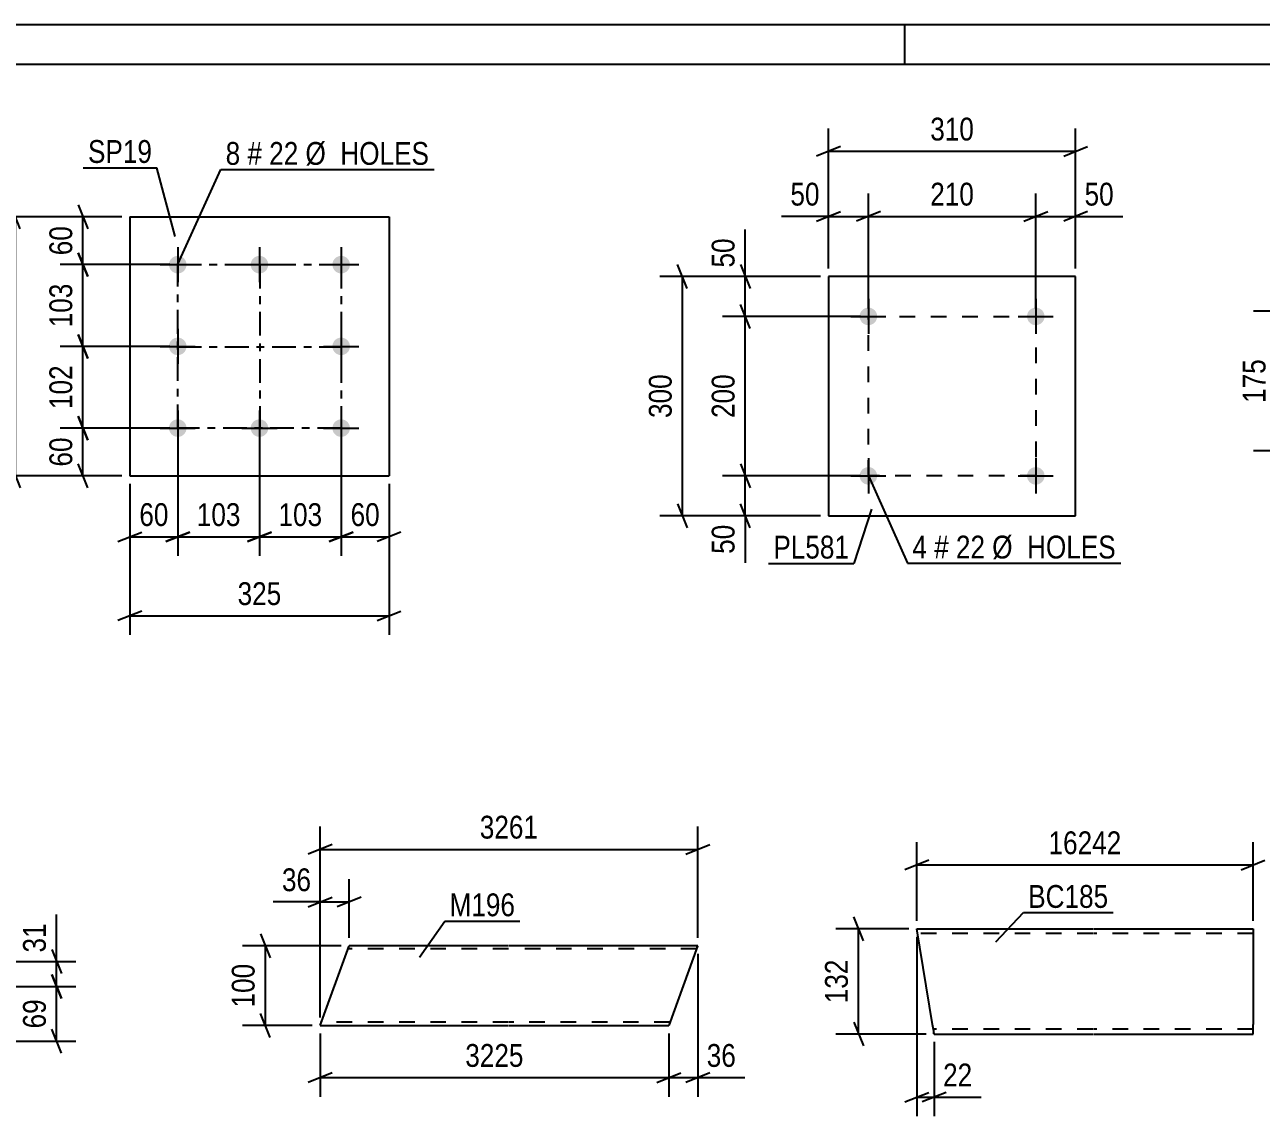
# Model space of a CAD drawing. Header units: millimetres. Extents: x 0 to 1766, y 0 to 560.
# Drawn here: x 99.6 to 254.7, y 160.1 to 297 of the extents above; entities that cross this region are included whole.
import ezdxf

# ---------------------------------------------------------------- set-up
doc = ezdxf.new("R2010")
doc.units = ezdxf.units.MM
doc.linetypes.add('DXK_LINE_DOT2', pattern=[3.9198, 1.9599, -1.9599])
doc.linetypes.add('DXK_LINE_DOT3', pattern=[5.9187, 2.979, -0.9799, 0.9799, -0.9799])
doc.styles.add('Arial Narrow', font='ARIALN.TTF', dxfattribs={"height": 0.2})

# ---------------------------------------------------------------- blocks, each defined once
blk = doc.blocks.new('Unknown-814185401-1133 - 13088')
at = {"color": 5, "linetype": 'Continuous'}
for p, q in [((420, 297), (0, 297)), ((210, 292), (210, 297)), ((415, 292), (5, 292))]:
    blk.add_line(p, q, dxfattribs=at)
blk = doc.blocks.new('Part-814185401-5539 - 5533')
at = {"color": 2, "linetype": 'Continuous'}
for p, q in [((136.62, 171.49), (140.26, 181.49)), ((160.26, 181.49), (140.26, 181.49)), ((184, 181.49), (160.36, 181.49)), ((183.98, 181.43), (180.36, 171.49)), ((184, 181.49), (183.98, 181.43)), ((136.62, 171.49), (160.26, 171.49)), ((160.36, 171.49), (180.36, 171.49))]:
    blk.add_line(p, q, dxfattribs=at)
at = {"color": 7, "linetype": 'DXK_LINE_DOT2'}
for p, q in [((160.26, 181.09), (140.12, 181.09)), ((183.86, 181.09), (160.36, 181.09)), ((183.92, 181.25), (184, 181.49)), ((136.78, 171.92), (136.77, 171.89)), ((136.77, 171.89), (136.78, 171.92)), ((160.26, 171.89), (136.77, 171.89)), ((136.78, 171.92), (136.8, 171.98)), ((136.8, 171.98), (136.78, 171.92)), ((180.51, 171.89), (160.36, 171.89))]:
    blk.add_line(p, q, dxfattribs=at)
blk = doc.blocks.new('Part-814185401-13540 - 13539')
at = {"color": 2, "linetype": 'Continuous'}
for p, q in [((211.49, 183.62), (233.56, 183.62)), ((213.46, 171.62), (211.49, 183.62)), ((233.66, 183.62), (253.66, 183.62)), ((253.66, 183.62), (253.66, 183.53)), ((253.66, 183.53), (253.66, 182.88)), ((253.66, 182.88), (253.66, 171.62)), ((213.6, 170.77), (213.46, 171.62)), ((213.64, 170.51), (213.6, 170.77)), ((253.66, 170.42), (253.66, 171.62)), ((213.66, 170.42), (213.64, 170.51)), ((213.66, 170.42), (233.56, 170.42)), ((233.66, 170.42), (253.66, 170.42))]:
    blk.add_line(p, q, dxfattribs=at)
at = {"color": 7, "linetype": 'DXK_LINE_DOT2'}
for p, q in [((253.66, 183.27), (253.66, 182.88)), ((233.56, 183.02), (211.59, 183.02)), ((253.66, 183.02), (233.66, 183.02)), ((233.56, 171.02), (213.56, 171.02)), ((213.66, 170.42), (213.6, 170.77)), ((253.66, 171.02), (233.66, 171.02)), ((253.66, 170.51), (253.66, 170.77)), ((253.66, 170.42), (253.66, 170.51))]:
    blk.add_line(p, q, dxfattribs=at)
blk = doc.blocks.new('Bolt-814185401-5640 - 5606')
at = {"linetype": 'Continuous'}
for points in [[(118.77, 268.01, -1), (118.77, 265.81, -1)], [(129.02, 268.01, -1), (129.02, 265.81, -1)], [(139.27, 268.01, -1), (139.27, 265.81, -1)], [(118.77, 257.76, -1), (118.77, 255.56, -1)], [(139.27, 257.76, -1), (139.27, 255.56, -1)], [(118.77, 247.51, -1), (118.77, 245.31, -1)], [(129.02, 247.51, -1), (129.02, 245.31, -1)], [(139.27, 247.51, -1), (139.27, 245.31, -1)]]:
    blk.add_hatch(color=1, dxfattribs=at).paths.add_polyline_path(points)
at = {"color": 1, "linetype": 'Continuous'}
for p, q in [((118.77, 269.11), (118.77, 264.71)), ((129.02, 269.11), (129.02, 264.71)), ((139.27, 269.11), (139.27, 264.71)), ((116.57, 266.91), (120.97, 266.91)), ((126.82, 266.91), (131.22, 266.91)), ((137.07, 266.91), (141.47, 266.91)), ((118.77, 258.86), (118.77, 254.46)), ((139.27, 258.86), (139.27, 254.46)), ((116.57, 256.66), (120.97, 256.66)), ((137.07, 256.66), (141.47, 256.66)), ((118.77, 248.61), (118.77, 244.21)), ((129.02, 248.61), (129.02, 244.21)), ((139.27, 248.61), (139.27, 244.21)), ((116.57, 246.41), (120.97, 246.41)), ((126.82, 246.41), (131.22, 246.41)), ((137.07, 246.41), (141.47, 246.41))]:
    blk.add_line(p, q, dxfattribs=at)
blk = doc.blocks.new('Part-814185401-5645 - 5606')
at = {"color": 2, "linetype": 'Continuous'}
for p, q in [((112.77, 272.91), (112.77, 240.41)), ((112.77, 272.91), (145.27, 272.91)), ((145.27, 272.91), (145.27, 240.41)), ((112.77, 240.41), (145.27, 240.41))]:
    blk.add_line(p, q, dxfattribs=at)
blk = doc.blocks.new('Part-814185401-6541 - 6535')
at = {"color": 2, "linetype": 'Continuous'}
for p, q in [((231.41, 265.42), (200.41, 265.42)), ((200.41, 265.42), (200.41, 235.42)), ((231.41, 235.42), (231.41, 265.42)), ((200.41, 235.42), (231.41, 235.42))]:
    blk.add_line(p, q, dxfattribs=at)
blk = doc.blocks.new('Bolt-814185401-6574 - 6535')
at = {"linetype": 'Continuous'}
for points in [[(206.51, 240.42, -1), (204.31, 240.42, -1)], [(227.51, 240.42, -1), (225.31, 240.42, -1)]]:
    blk.add_hatch(color=1, dxfattribs=at).paths.add_polyline_path(points)
at = {"color": 1, "linetype": 'Continuous'}
for p, q in [((205.41, 242.62), (205.41, 238.22)), ((226.41, 242.62), (226.41, 238.22)), ((203.21, 240.42), (207.61, 240.42)), ((224.21, 240.42), (228.61, 240.42))]:
    blk.add_line(p, q, dxfattribs=at)
blk = doc.blocks.new('Bolt-814185401-6579 - 6535')
at = {"linetype": 'Continuous'}
for points in [[(206.51, 260.42, -1), (204.31, 260.42, -1)], [(227.51, 260.42, -1), (225.31, 260.42, -1)]]:
    blk.add_hatch(color=1, dxfattribs=at).paths.add_polyline_path(points)
at = {"color": 1, "linetype": 'Continuous'}
for p, q in [((205.41, 262.62), (205.41, 258.22)), ((226.41, 262.62), (226.41, 258.22)), ((203.21, 260.42), (207.61, 260.42)), ((224.21, 260.42), (228.61, 260.42))]:
    blk.add_line(p, q, dxfattribs=at)
blk = doc.blocks.new('Rectangle-814185401-5732 - 5606')
at = {"color": 1, "linetype": 'DXK_LINE_DOT3'}
blk.add_lwpolyline([(118.77, 266.91), (139.27, 266.91), (139.27, 246.41), (118.77, 246.41), (118.77, 266.91)], close=True, dxfattribs=at)
blk = doc.blocks.new('Rectangle-814185401-6688 - 6535')
at = {"color": 1, "linetype": 'DXK_LINE_DOT2'}
blk.add_lwpolyline([(205.41, 260.42), (226.41, 260.42), (226.41, 240.42), (205.41, 240.42), (205.41, 260.42)], close=True, dxfattribs=at)
blk = doc.blocks.new('Line-814185401-5718 - 5606')
at = {"color": 1, "linetype": 'DXK_LINE_DOT3'}
blk.add_line((129.07, 266.91), (129.07, 246.41), dxfattribs=at)
blk = doc.blocks.new('Line-814185401-5725 - 5606')
at = {"color": 1, "linetype": 'DXK_LINE_DOT3'}
blk.add_line((118.77, 256.61), (139.27, 256.61), dxfattribs=at)
blk = doc.blocks.new('StraightDimension-814185401-5591 - 5533')
at = {"color": 7, "linetype": 'Continuous'}
for p, q in [((129.16, 182.99), (130.36, 179.99)), ((139.26, 181.49), (126.91, 181.49)), ((129.76, 171.49), (129.76, 181.49)), ((130.36, 169.99), (129.16, 172.99)), ((135.62, 171.49), (126.91, 171.49))]:
    blk.add_line(p, q, dxfattribs=at)
at = {"color": 0}
blk.add_wipeout([(129.01, 179.83), (124.81, 179.83), (124.81, 173.15), (129.01, 173.15)], dxfattribs=at)
at = {"color": 3, "style": 'Arial Narrow'}
blk.add_text('100', height=2.863, rotation=90.0002, dxfattribs=at).set_placement((128.41, 173.75))
blk = doc.blocks.new('StraightDimension-814185401-5567 - 5533')
at = {"color": 7, "linetype": 'Continuous'}
for p, q in [((136.62, 172.49), (136.62, 189.83)), ((140.26, 182.49), (140.26, 189.83)), ((135.12, 186.38), (138.12, 187.58)), ((136.62, 186.98), (140.26, 186.98)), ((141.76, 187.58), (138.76, 186.38))]:
    blk.add_line(p, q, dxfattribs=at)
at = {"color": 0}
blk.add_wipeout([(136.1, 187.73), (136.1, 191.93), (131.24, 191.93), (131.24, 187.73)], dxfattribs=at)
at = {"color": 7, "linetype": 'Continuous'}
blk.add_line((136.62, 186.98), (130.72, 186.98), dxfattribs=at)
blk.add_line((136.62, 186.98), (130.72, 186.98), dxfattribs=at)
at = {"color": 3, "style": 'Arial Narrow'}
blk.add_text('36', height=2.863, dxfattribs=at).set_placement((131.84, 188.33))
blk = doc.blocks.new('StraightDimension-814185401-5542 - 5533')
at = {"color": 7, "linetype": 'Continuous'}
for p, q in [((184, 180.49), (184, 162.55)), ((180.36, 170.49), (180.36, 162.55)), ((178.86, 164.35), (181.86, 165.55)), ((180.36, 164.95), (184, 164.95)), ((185.5, 165.55), (182.5, 164.35))]:
    blk.add_line(p, q, dxfattribs=at)
at = {"color": 0}
blk.add_wipeout([(189.38, 165.7), (189.38, 169.9), (184.53, 169.9), (184.53, 165.7)], dxfattribs=at)
at = {"color": 7, "linetype": 'Continuous'}
blk.add_line((184, 164.95), (189.91, 164.95), dxfattribs=at)
blk.add_line((184, 164.95), (189.91, 164.95), dxfattribs=at)
at = {"color": 3, "style": 'Arial Narrow'}
blk.add_text('36', height=2.863, dxfattribs=at).set_placement((185.13, 166.3))
blk = doc.blocks.new('StraightDimension-814185401-5554 - 5533')
at = {"color": 7, "linetype": 'Continuous'}
for p, q in [((136.62, 170.49), (136.62, 162.55)), ((180.36, 170.49), (180.36, 162.55)), ((138.12, 165.55), (135.12, 164.35)), ((136.62, 164.95), (180.36, 164.95)), ((178.86, 164.35), (181.86, 165.55))]:
    blk.add_line(p, q, dxfattribs=at)
at = {"color": 0}
blk.add_wipeout([(162.75, 165.7), (162.75, 169.9), (154.24, 169.9), (154.24, 165.7)], dxfattribs=at)
at = {"color": 3, "style": 'Arial Narrow'}
blk.add_text('3225', height=2.863, dxfattribs=at).set_placement((154.84, 166.3))
blk = doc.blocks.new('StraightDimension-814185401-5580 - 5533')
at = {"color": 7, "linetype": 'Continuous'}
for p, q in [((136.62, 172.49), (136.62, 196.43)), ((184, 182.49), (184, 196.43)), ((138.12, 194.18), (135.12, 192.98)), ((182.5, 192.98), (185.5, 194.18)), ((136.62, 193.58), (184, 193.58))]:
    blk.add_line(p, q, dxfattribs=at)
at = {"color": 0}
blk.add_wipeout([(164.57, 194.33), (164.57, 198.53), (156.06, 198.53), (156.06, 194.33)], dxfattribs=at)
at = {"color": 3, "style": 'Arial Narrow'}
blk.add_text('3261', height=2.863, dxfattribs=at).set_placement((156.66, 194.93))
blk = doc.blocks.new('StraightDimension-814185401-6343 - 6264')
at = {"color": 7, "linetype": 'Continuous'}
for p, q in [((102.97, 177.87), (104.17, 174.87)), ((92.31, 176.37), (105.97, 176.37)), ((103.57, 169.52), (103.57, 176.37)), ((104.17, 168.02), (102.97, 171.02)), ((83.31, 169.52), (105.97, 169.52))]:
    blk.add_line(p, q, dxfattribs=at)
at = {"color": 0}
blk.add_wipeout([(102.82, 175.37), (98.62, 175.37), (98.62, 170.52), (102.82, 170.52)], dxfattribs=at)
at = {"color": 3, "style": 'Arial Narrow'}
blk.add_text('69', height=2.863, rotation=90.0002, dxfattribs=at).set_placement((102.22, 171.12))
blk = doc.blocks.new('StraightDimension-814185401-6368 - 6264')
at = {"color": 7, "linetype": 'Continuous'}
for p, q in [((102.97, 181.02), (104.17, 178.02)), ((91.33, 179.52), (105.97, 179.52)), ((103.57, 176.37), (103.57, 179.52)), ((104.17, 174.87), (102.97, 177.87)), ((92.31, 176.37), (105.97, 176.37))]:
    blk.add_line(p, q, dxfattribs=at)
at = {"color": 0}
blk.add_wipeout([(102.82, 184.9), (98.62, 184.9), (98.62, 180.04), (102.82, 180.04)], dxfattribs=at)
at = {"color": 7, "linetype": 'Continuous'}
blk.add_line((103.57, 179.52), (103.57, 185.42), dxfattribs=at)
blk.add_line((103.57, 179.52), (103.57, 185.42), dxfattribs=at)
at = {"color": 3, "style": 'Arial Narrow'}
blk.add_text('31', height=2.863, rotation=90.0002, dxfattribs=at).set_placement((102.22, 180.64))
blk = doc.blocks.new('StraightDimension-814185401-6920 - 6858')
at = {"color": 7, "linetype": 'Continuous'}
for p, q in [((257.18, 259.57), (255.98, 262.57)), ((278.57, 261.07), (253.73, 261.07)), ((256.58, 243.55), (256.58, 261.07)), ((270.85, 243.55), (253.73, 243.55)), ((255.98, 245.05), (257.18, 242.05))]:
    blk.add_line(p, q, dxfattribs=at)
at = {"color": 0}
blk.add_wipeout([(255.83, 255.66), (251.63, 255.66), (251.63, 248.97), (255.83, 248.97)], dxfattribs=at)
at = {"color": 3, "style": 'Arial Narrow'}
blk.add_text('175', height=2.863, rotation=90.0002, dxfattribs=at).set_placement((255.23, 249.57))
blk = doc.blocks.new('StraightDimension-814185401-13571 - 13539')
at = {"color": 7, "linetype": 'Continuous'}
for p, q in [((204.78, 182.12), (203.58, 185.12)), ((210.49, 183.62), (201.33, 183.62)), ((204.18, 170.42), (204.18, 183.62)), ((203.58, 171.92), (204.78, 168.92)), ((212.66, 170.42), (201.33, 170.42))]:
    blk.add_line(p, q, dxfattribs=at)
at = {"color": 0}
blk.add_wipeout([(203.43, 180.36), (199.23, 180.36), (199.23, 173.68), (203.43, 173.68)], dxfattribs=at)
at = {"color": 3, "style": 'Arial Narrow'}
blk.add_text('132', height=2.863, rotation=90.0002, dxfattribs=at).set_placement((202.83, 174.28))
blk = doc.blocks.new('StraightDimension-814185401-13547 - 13539')
at = {"color": 7, "linetype": 'Continuous'}
for p, q in [((211.49, 184.62), (211.49, 194.47)), ((253.66, 184.62), (253.66, 194.47)), ((212.99, 192.22), (209.99, 191.02)), ((211.49, 191.62), (253.66, 191.62)), ((252.16, 191.02), (255.16, 192.22))]:
    blk.add_line(p, q, dxfattribs=at)
at = {"color": 0}
blk.add_wipeout([(237.75, 192.37), (237.75, 196.57), (227.41, 196.57), (227.41, 192.37)], dxfattribs=at)
at = {"color": 3, "style": 'Arial Narrow'}
blk.add_text('16242', height=2.863, dxfattribs=at).set_placement((228.01, 192.97))
blk = doc.blocks.new('StraightDimension-814185401-13558 - 13539')
at = {"color": 7, "linetype": 'Continuous'}
for p, q in [((211.49, 182.62), (211.49, 160.1)), ((213.66, 169.42), (213.66, 160.1)), ((209.99, 161.9), (212.99, 163.1)), ((215.16, 163.1), (212.16, 161.9)), ((211.49, 162.5), (213.66, 162.5))]:
    blk.add_line(p, q, dxfattribs=at)
at = {"color": 0}
blk.add_wipeout([(219.04, 163.25), (219.04, 167.45), (214.18, 167.45), (214.18, 163.25)], dxfattribs=at)
at = {"color": 7, "linetype": 'Continuous'}
blk.add_line((213.66, 162.5), (219.56, 162.5), dxfattribs=at)
blk.add_line((213.66, 162.5), (219.56, 162.5), dxfattribs=at)
at = {"color": 3, "style": 'Arial Narrow'}
blk.add_text('22', height=2.863, dxfattribs=at).set_placement((214.78, 163.85))
blk = doc.blocks.new('StraightDimension-814185401-5694 - 5606')
at = {"color": 7, "linetype": 'Continuous'}
for p, q in [((106.28, 247.91), (107.48, 244.91)), ((117.77, 246.41), (104.03, 246.41)), ((106.88, 240.41), (106.88, 246.41)), ((107.48, 238.91), (106.28, 241.91)), ((111.77, 240.41), (104.03, 240.41))]:
    blk.add_line(p, q, dxfattribs=at)
at = {"color": 0}
blk.add_wipeout([(106.13, 245.84), (101.93, 245.84), (101.93, 240.99), (106.13, 240.99)], dxfattribs=at)
at = {"color": 3, "style": 'Arial Narrow'}
blk.add_text('60', height=2.863, rotation=90.0002, dxfattribs=at).set_placement((105.53, 241.59))
blk = doc.blocks.new('StraightDimension-814185401-5668 - 5606')
at = {"color": 7, "linetype": 'Continuous'}
for p, q in [((139.27, 245.41), (139.27, 230.38)), ((145.27, 239.41), (145.27, 230.38)), ((137.77, 232.18), (140.77, 233.38)), ((139.27, 232.78), (145.27, 232.78)), ((146.77, 233.38), (143.77, 232.18))]:
    blk.add_line(p, q, dxfattribs=at)
at = {"color": 0}
blk.add_wipeout([(144.7, 233.53), (144.7, 237.73), (139.85, 237.73), (139.85, 233.53)], dxfattribs=at)
at = {"color": 3, "style": 'Arial Narrow'}
blk.add_text('60', height=2.863, dxfattribs=at).set_placement((140.45, 234.13))
blk = doc.blocks.new('StraightDimension-814185401-5704 - 5606')
at = {"color": 7, "linetype": 'Continuous'}
for p, q in [((106.28, 274.41), (107.48, 271.41)), ((111.77, 272.91), (104.03, 272.91)), ((106.88, 266.91), (106.88, 272.91)), ((107.48, 265.41), (106.28, 268.41)), ((117.77, 266.91), (104.03, 266.91))]:
    blk.add_line(p, q, dxfattribs=at)
at = {"color": 0}
blk.add_wipeout([(106.13, 272.34), (101.93, 272.34), (101.93, 267.49), (106.13, 267.49)], dxfattribs=at)
at = {"color": 3, "style": 'Arial Narrow'}
blk.add_text('60', height=2.863, rotation=90.0002, dxfattribs=at).set_placement((105.53, 268.09))
blk = doc.blocks.new('StraightDimension-814185401-5647 - 5606')
at = {"color": 7, "linetype": 'Continuous'}
for p, q in [((99.02, 271.41), (97.82, 274.41)), ((111.77, 272.91), (95.57, 272.91)), ((98.42, 240.41), (98.42, 272.91)), ((97.82, 241.91), (99.02, 238.91)), ((111.77, 240.41), (95.57, 240.41))]:
    blk.add_line(p, q, dxfattribs=at)
at = {"color": 0}
blk.add_wipeout([(97.67, 260.01), (93.47, 260.01), (93.47, 253.32), (97.67, 253.32)], dxfattribs=at)
at = {"color": 3, "style": 'Arial Narrow'}
blk.add_text('325', height=2.863, rotation=90.0002, dxfattribs=at).set_placement((97.07, 253.92))
blk = doc.blocks.new('StraightDimension-814185401-5658 - 5606')
at = {"color": 7, "linetype": 'Continuous'}
for p, q in [((118.77, 245.41), (118.77, 230.38)), ((112.77, 239.41), (112.77, 230.38)), ((111.27, 232.18), (114.27, 233.38)), ((112.77, 232.78), (118.77, 232.78)), ((120.27, 233.38), (117.27, 232.18))]:
    blk.add_line(p, q, dxfattribs=at)
at = {"color": 0}
blk.add_wipeout([(118.2, 233.53), (118.2, 237.73), (113.35, 237.73), (113.35, 233.53)], dxfattribs=at)
at = {"color": 3, "style": 'Arial Narrow'}
blk.add_text('60', height=2.863, dxfattribs=at).set_placement((113.95, 234.13))
blk = doc.blocks.new('StraightDimension-814185401-9000 - 5606')
at = {"color": 7, "linetype": 'Continuous'}
for p, q in [((106.28, 258.16), (107.48, 255.16)), ((117.77, 256.66), (104.03, 256.66)), ((106.88, 246.41), (106.88, 256.66)), ((107.48, 244.91), (106.28, 247.91)), ((117.77, 246.41), (104.03, 246.41))]:
    blk.add_line(p, q, dxfattribs=at)
at = {"color": 0}
blk.add_wipeout([(106.13, 254.88), (101.93, 254.88), (101.93, 248.2), (106.13, 248.2)], dxfattribs=at)
at = {"color": 3, "style": 'Arial Narrow'}
blk.add_text('102', height=2.863, rotation=90.0002, dxfattribs=at).set_placement((105.53, 248.8))
blk = doc.blocks.new('StraightDimension-814185401-5683 - 5606')
at = {"color": 7, "linetype": 'Continuous'}
for p, q in [((112.77, 239.41), (112.77, 220.47)), ((145.27, 239.41), (145.27, 220.47)), ((114.27, 223.47), (111.27, 222.27)), ((143.77, 222.27), (146.77, 223.47)), ((112.77, 222.87), (145.27, 222.87))]:
    blk.add_line(p, q, dxfattribs=at)
at = {"color": 0}
blk.add_wipeout([(132.37, 223.62), (132.37, 227.82), (125.68, 227.82), (125.68, 223.62)], dxfattribs=at)
at = {"color": 3, "style": 'Arial Narrow'}
blk.add_text('325', height=2.863, dxfattribs=at).set_placement((126.28, 224.22))
blk = doc.blocks.new('StraightDimension-814185401-8978 - 5606')
at = {"color": 7, "linetype": 'Continuous'}
for p, q in [((118.77, 245.41), (118.77, 230.38)), ((129.02, 245.41), (129.02, 230.38)), ((117.27, 232.18), (120.27, 233.38)), ((118.77, 232.78), (129.02, 232.78)), ((130.52, 233.38), (127.52, 232.18))]:
    blk.add_line(p, q, dxfattribs=at)
at = {"color": 0}
blk.add_wipeout([(127.24, 233.53), (127.24, 237.73), (120.56, 237.73), (120.56, 233.53)], dxfattribs=at)
at = {"color": 3, "style": 'Arial Narrow'}
blk.add_text('103', height=2.863, dxfattribs=at).set_placement((121.16, 234.13))
blk = doc.blocks.new('StraightDimension-814185401-8980 - 5606')
at = {"color": 7, "linetype": 'Continuous'}
for p, q in [((129.02, 245.41), (129.02, 230.38)), ((139.27, 245.41), (139.27, 230.38)), ((127.52, 232.18), (130.52, 233.38)), ((129.02, 232.78), (139.27, 232.78)), ((140.77, 233.38), (137.77, 232.18))]:
    blk.add_line(p, q, dxfattribs=at)
at = {"color": 0}
blk.add_wipeout([(137.49, 233.53), (137.49, 237.73), (130.81, 237.73), (130.81, 233.53)], dxfattribs=at)
at = {"color": 3, "style": 'Arial Narrow'}
blk.add_text('103', height=2.863, dxfattribs=at).set_placement((131.41, 234.13))
blk = doc.blocks.new('StraightDimension-814185401-9002 - 5606')
at = {"color": 7, "linetype": 'Continuous'}
for p, q in [((106.28, 268.41), (107.48, 265.41)), ((117.77, 266.91), (104.03, 266.91)), ((106.88, 256.66), (106.88, 266.91)), ((107.48, 255.16), (106.28, 258.16)), ((117.77, 256.66), (104.03, 256.66))]:
    blk.add_line(p, q, dxfattribs=at)
at = {"color": 0}
blk.add_wipeout([(106.13, 265.13), (101.93, 265.13), (101.93, 258.45), (106.13, 258.45)], dxfattribs=at)
at = {"color": 3, "style": 'Arial Narrow'}
blk.add_text('103', height=2.863, rotation=90.0002, dxfattribs=at).set_placement((105.53, 259.05))
blk = doc.blocks.new('StraightDimension-814185401-6581 - 6535')
at = {"color": 7, "linetype": 'Continuous'}
for p, q in [((189.37, 266.92), (190.57, 263.92)), ((199.41, 265.42), (187.12, 265.42)), ((189.97, 260.42), (189.97, 265.42)), ((190.57, 258.92), (189.37, 261.92)), ((204.41, 260.42), (187.12, 260.42))]:
    blk.add_line(p, q, dxfattribs=at)
at = {"color": 0}
blk.add_wipeout([(189.22, 270.8), (185.02, 270.8), (185.02, 265.95), (189.22, 265.95)], dxfattribs=at)
at = {"color": 7, "linetype": 'Continuous'}
blk.add_line((189.97, 265.42), (189.97, 271.33), dxfattribs=at)
blk.add_line((189.97, 265.42), (189.97, 271.33), dxfattribs=at)
at = {"color": 3, "style": 'Arial Narrow'}
blk.add_text('50', height=2.863, rotation=90.0002, dxfattribs=at).set_placement((188.62, 266.55))
blk = doc.blocks.new('StraightDimension-814185401-6594 - 6535')
at = {"color": 7, "linetype": 'Continuous'}
for p, q in [((190.57, 258.92), (189.37, 261.92)), ((204.41, 260.42), (187.12, 260.42)), ((189.97, 240.42), (189.97, 260.42)), ((189.37, 241.92), (190.57, 238.92)), ((204.41, 240.42), (187.12, 240.42))]:
    blk.add_line(p, q, dxfattribs=at)
at = {"color": 0}
blk.add_wipeout([(189.22, 253.77), (185.02, 253.77), (185.02, 247.08), (189.22, 247.08)], dxfattribs=at)
at = {"color": 3, "style": 'Arial Narrow'}
blk.add_text('200', height=2.863, rotation=90.0002, dxfattribs=at).set_placement((188.62, 247.68))
blk = doc.blocks.new('StraightDimension-814185401-6610 - 6535')
at = {"color": 7, "linetype": 'Continuous'}
for p, q in [((189.37, 241.92), (190.57, 238.92)), ((204.41, 240.42), (187.12, 240.42)), ((189.97, 235.42), (189.97, 240.42)), ((190.57, 233.92), (189.37, 236.92)), ((199.41, 235.42), (187.12, 235.42))]:
    blk.add_line(p, q, dxfattribs=at)
at = {"color": 0}
blk.add_wipeout([(189.22, 234.9), (185.02, 234.9), (185.02, 230.04), (189.22, 230.04)], dxfattribs=at)
at = {"color": 7, "linetype": 'Continuous'}
blk.add_line((189.97, 235.42), (189.97, 229.52), dxfattribs=at)
blk.add_line((189.97, 235.42), (189.97, 229.52), dxfattribs=at)
at = {"color": 3, "style": 'Arial Narrow'}
blk.add_text('50', height=2.863, rotation=90.0002, dxfattribs=at).set_placement((188.62, 230.64))
blk = doc.blocks.new('StraightDimension-814185401-6624 - 6535')
at = {"color": 7, "linetype": 'Continuous'}
for p, q in [((182.68, 263.92), (181.48, 266.92)), ((199.41, 265.42), (179.23, 265.42)), ((182.08, 235.42), (182.08, 265.42)), ((181.48, 236.92), (182.68, 233.92)), ((199.41, 235.42), (179.23, 235.42))]:
    blk.add_line(p, q, dxfattribs=at)
at = {"color": 0}
blk.add_wipeout([(181.33, 253.76), (177.13, 253.76), (177.13, 247.08), (181.33, 247.08)], dxfattribs=at)
at = {"color": 3, "style": 'Arial Narrow'}
blk.add_text('300', height=2.863, rotation=90.0002, dxfattribs=at).set_placement((180.73, 247.68))
blk = doc.blocks.new('StraightDimension-814185401-6635 - 6535')
at = {"color": 7, "linetype": 'Continuous'}
for p, q in [((226.41, 261.42), (226.41, 275.82)), ((231.41, 266.42), (231.41, 275.82)), ((224.91, 272.37), (227.91, 273.57)), ((232.91, 273.57), (229.91, 272.37)), ((226.41, 272.97), (231.41, 272.97))]:
    blk.add_line(p, q, dxfattribs=at)
at = {"color": 0}
blk.add_wipeout([(236.79, 273.72), (236.79, 277.92), (231.93, 277.92), (231.93, 273.72)], dxfattribs=at)
at = {"color": 7, "linetype": 'Continuous'}
blk.add_line((231.41, 272.97), (237.31, 272.97), dxfattribs=at)
blk.add_line((231.41, 272.97), (237.31, 272.97), dxfattribs=at)
at = {"color": 3, "style": 'Arial Narrow'}
blk.add_text('50', height=2.863, dxfattribs=at).set_placement((232.53, 274.32))
blk = doc.blocks.new('StraightDimension-814185401-6648 - 6535')
at = {"color": 7, "linetype": 'Continuous'}
for p, q in [((205.41, 261.42), (205.41, 275.82)), ((226.41, 261.42), (226.41, 275.82)), ((206.91, 273.57), (203.91, 272.37)), ((224.91, 272.37), (227.91, 273.57)), ((205.41, 272.97), (226.41, 272.97))]:
    blk.add_line(p, q, dxfattribs=at)
at = {"color": 0}
blk.add_wipeout([(219.25, 273.72), (219.25, 277.92), (212.57, 277.92), (212.57, 273.72)], dxfattribs=at)
at = {"color": 3, "style": 'Arial Narrow'}
blk.add_text('210', height=2.863, dxfattribs=at).set_placement((213.17, 274.32))
blk = doc.blocks.new('StraightDimension-814185401-6664 - 6535')
at = {"color": 7, "linetype": 'Continuous'}
for p, q in [((200.41, 266.42), (200.41, 275.82)), ((205.41, 261.42), (205.41, 275.82)), ((198.91, 272.37), (201.91, 273.57)), ((206.91, 273.57), (203.91, 272.37)), ((200.41, 272.97), (205.41, 272.97))]:
    blk.add_line(p, q, dxfattribs=at)
at = {"color": 0}
blk.add_wipeout([(199.88, 273.72), (199.88, 277.92), (195.03, 277.92), (195.03, 273.72)], dxfattribs=at)
at = {"color": 7, "linetype": 'Continuous'}
blk.add_line((200.41, 272.97), (194.5, 272.97), dxfattribs=at)
blk.add_line((200.41, 272.97), (194.5, 272.97), dxfattribs=at)
at = {"color": 3, "style": 'Arial Narrow'}
blk.add_text('50', height=2.863, dxfattribs=at).set_placement((195.63, 274.32))
blk = doc.blocks.new('StraightDimension-814185401-6678 - 6535')
at = {"color": 7, "linetype": 'Continuous'}
for p, q in [((200.41, 266.42), (200.41, 283.98)), ((231.41, 266.42), (231.41, 283.98)), ((201.91, 281.73), (198.91, 280.53)), ((200.41, 281.13), (231.41, 281.13)), ((229.91, 280.53), (232.91, 281.73))]:
    blk.add_line(p, q, dxfattribs=at)
at = {"color": 0}
blk.add_wipeout([(219.25, 281.88), (219.25, 286.08), (212.57, 286.08), (212.57, 281.88)], dxfattribs=at)
at = {"color": 3, "style": 'Arial Narrow'}
blk.add_text('310', height=2.863, dxfattribs=at).set_placement((213.17, 282.48))
blk = doc.blocks.new('Mark-814185401-5535 - 5533')
at = {"color": 0}
blk.add_wipeout([(161.09, 185.19), (161.09, 188.19), (152.87, 188.19), (152.87, 185.19)], dxfattribs=at)
blk.add_wipeout([(161.09, 185.19), (161.09, 188.19), (152.87, 188.19), (152.87, 185.19)], dxfattribs=at)
at = {"color": 30, "linetype": 'Continuous'}
for p, q in [((149.08, 180.07), (152.27, 184.59)), ((152.27, 184.59), (161.69, 184.59))]:
    blk.add_line(p, q, dxfattribs=at)
at = {"color": 3, "style": 'Arial Narrow'}
blk.add_text('M196', height=2.863, dxfattribs=at).set_placement((152.87, 185.19))
blk = doc.blocks.new('Mark-814185401-13586 - 13539')
at = {"color": 0}
blk.add_wipeout([(235.51, 186.24), (235.51, 189.24), (225.46, 189.24), (225.46, 186.24)], dxfattribs=at)
blk.add_wipeout([(235.51, 186.24), (235.51, 189.24), (225.46, 189.24), (225.46, 186.24)], dxfattribs=at)
at = {"color": 30, "linetype": 'Continuous'}
for p, q in [((221.38, 182), (224.86, 185.64)), ((224.86, 185.64), (236.11, 185.64))]:
    blk.add_line(p, q, dxfattribs=at)
at = {"color": 3, "style": 'Arial Narrow'}
blk.add_text('BC185', height=2.863, dxfattribs=at).set_placement((225.46, 186.24))
blk = doc.blocks.new('Mark-814185401-5636 - 5606')
at = {"color": 0}
for points in [[(126.61, 279.43), (126.61, 282.43), (124.78, 282.43), (124.78, 279.43)], [(129.34, 279.43), (129.34, 282.43), (127.51, 282.43), (127.51, 279.43)], [(133.89, 279.43), (133.89, 282.43), (130.24, 282.43), (130.24, 279.43)], [(150.32, 279.43), (150.32, 282.43), (134.79, 282.43), (134.79, 279.43)]]:
    blk.add_wipeout(points, dxfattribs=at)
for points in [[(126.61, 279.43), (126.61, 282.43), (124.78, 282.43), (124.78, 279.43)], [(129.34, 279.43), (129.34, 282.43), (127.51, 282.43), (127.51, 279.43)], [(133.89, 279.43), (133.89, 282.43), (130.24, 282.43), (130.24, 279.43)], [(150.32, 279.43), (150.32, 282.43), (134.79, 282.43), (134.79, 279.43)]]:
    blk.add_wipeout(points, dxfattribs=at)
at = {"color": 7, "linetype": 'Continuous'}
for p, q in [((118.76, 266.98), (124.18, 278.83)), ((124.18, 278.83), (150.92, 278.83))]:
    blk.add_line(p, q, dxfattribs=at)
at = {"color": 3, "style": 'Arial Narrow'}
for s, height, p in [('8', 2.86, (124.78, 279.43)), ('22', 2.863, (130.24, 279.43)), ('Ø  HOLES', 2.863, (134.79, 279.43)), ('#', 2.86, (127.51, 279.43))]:
    blk.add_text(s, height=height, dxfattribs=at).set_placement(p)
blk = doc.blocks.new('Mark-814185401-5641 - 5606')
at = {"color": 0}
blk.add_wipeout([(115.55, 279.67), (115.55, 282.67), (107.51, 282.67), (107.51, 279.67)], dxfattribs=at)
blk.add_wipeout([(115.55, 279.67), (115.55, 282.67), (107.51, 282.67), (107.51, 279.67)], dxfattribs=at)
at = {"color": 30, "linetype": 'Continuous'}
for p in [(106.91, 279.07), (118.43, 270.45)]:
    blk.add_line(p, (116.15, 279.07), dxfattribs=at)
at = {"color": 3, "style": 'Arial Narrow'}
blk.add_text('SP19', height=2.863, dxfattribs=at).set_placement((107.51, 279.67))
blk = doc.blocks.new('Mark-814185401-6537 - 6535')
at = {"color": 0}
blk.add_wipeout([(203, 230.05), (203, 233.05), (193.49, 233.05), (193.49, 230.05)], dxfattribs=at)
blk.add_wipeout([(203, 230.05), (203, 233.05), (193.49, 233.05), (193.49, 230.05)], dxfattribs=at)
at = {"color": 30, "linetype": 'Continuous'}
for p in [(205.81, 236.24), (192.89, 229.45)]:
    blk.add_line(p, (203.6, 229.45), dxfattribs=at)
at = {"color": 3, "style": 'Arial Narrow'}
blk.add_text('PL581', height=2.863, dxfattribs=at).set_placement((193.49, 230.05))
blk = doc.blocks.new('MarkSet-814185401-6735 - 6535')
at = {"color": 0}
for points in [[(212.76, 230.06), (212.76, 233.06), (210.93, 233.06), (210.93, 230.06)], [(215.49, 230.06), (215.49, 233.06), (213.66, 233.06), (213.66, 230.06)], [(220.04, 230.06), (220.04, 233.06), (216.39, 233.06), (216.39, 230.06)], [(236.47, 230.06), (236.47, 233.06), (220.94, 233.06), (220.94, 230.06)]]:
    blk.add_wipeout(points, dxfattribs=at)
for points in [[(212.76, 230.06), (212.76, 233.06), (210.93, 233.06), (210.93, 230.06)], [(215.49, 230.06), (215.49, 233.06), (213.66, 233.06), (213.66, 230.06)], [(220.04, 230.06), (220.04, 233.06), (216.39, 233.06), (216.39, 230.06)], [(236.47, 230.06), (236.47, 233.06), (220.94, 233.06), (220.94, 230.06)]]:
    blk.add_wipeout(points, dxfattribs=at)
at = {"color": 7, "linetype": 'Continuous'}
for p, q in [((205.41, 240.42), (210.33, 229.46)), ((210.33, 229.46), (237.07, 229.46))]:
    blk.add_line(p, q, dxfattribs=at)
at = {"color": 3, "style": 'Arial Narrow'}
for s, height, p in [('4', 2.86, (210.93, 230.06)), ('#', 2.86, (213.66, 230.06)), ('22', 2.863, (216.39, 230.06)), ('Ø  HOLES', 2.863, (220.94, 230.06))]:
    blk.add_text(s, height=height, dxfattribs=at).set_placement(p)

msp = doc.modelspace()

# ---------------------------------------------------------------- block references
for name in ['Unknown-814185401-1133 - 13088', 'Part-814185401-5645 - 5606', 'Bolt-814185401-5640 - 5606', 'Rectangle-814185401-5732 - 5606', 'Line-814185401-5718 - 5606', 'Part-814185401-6541 - 6535', 'Bolt-814185401-6579 - 6535', 'Rectangle-814185401-6688 - 6535', 'Line-814185401-5725 - 5606', 'Bolt-814185401-6574 - 6535', 'Part-814185401-13540 - 13539', 'Part-814185401-5539 - 5533']:
    msp.add_blockref(name, (0, 0))

# ---------------------------------------------------------------- next in the draw order: block references
for name in ['Mark-814185401-5636 - 5606', 'StraightDimension-814185401-6635 - 6535', 'StraightDimension-814185401-5704 - 5606', 'StraightDimension-814185401-6581 - 6535', 'StraightDimension-814185401-6920 - 6858', 'StraightDimension-814185401-5694 - 5606', 'StraightDimension-814185401-5668 - 5606', 'StraightDimension-814185401-13571 - 13539', 'StraightDimension-814185401-5591 - 5533', 'StraightDimension-814185401-5542 - 5533', 'StraightDimension-814185401-6343 - 6264']:
    msp.add_blockref(name, (0, 0))

# ---------------------------------------------------------------- next in the draw order: block references
for name in ['StraightDimension-814185401-5647 - 5606', 'StraightDimension-814185401-6594 - 6535', 'StraightDimension-814185401-13547 - 13539', 'StraightDimension-814185401-5567 - 5533', 'StraightDimension-814185401-6368 - 6264', 'StraightDimension-814185401-13558 - 13539', 'StraightDimension-814185401-5554 - 5533']:
    msp.add_blockref(name, (0, 0))

# ---------------------------------------------------------------- next in the draw order: block references
for name in ['Mark-814185401-5641 - 5606', 'StraightDimension-814185401-6648 - 6535', 'StraightDimension-814185401-5658 - 5606', 'StraightDimension-814185401-6610 - 6535', 'StraightDimension-814185401-5580 - 5533', 'Mark-814185401-13586 - 13539']:
    msp.add_blockref(name, (0, 0))

# ---------------------------------------------------------------- next in the draw order: block references
for name in ['StraightDimension-814185401-6624 - 6535', 'StraightDimension-814185401-9000 - 5606', 'StraightDimension-814185401-5683 - 5606', 'Mark-814185401-5535 - 5533']:
    msp.add_blockref(name, (0, 0))

# ---------------------------------------------------------------- next in the draw order: block references
for name in ['StraightDimension-814185401-6664 - 6535', 'StraightDimension-814185401-9002 - 5606', 'StraightDimension-814185401-8978 - 5606', 'Mark-814185401-6537 - 6535']:
    msp.add_blockref(name, (0, 0))

# ---------------------------------------------------------------- next in the draw order: block references
for name in ['StraightDimension-814185401-6678 - 6535', 'StraightDimension-814185401-8980 - 5606', 'MarkSet-814185401-6735 - 6535']:
    msp.add_blockref(name, (0, 0))

doc.saveas('drawing.dxf')
